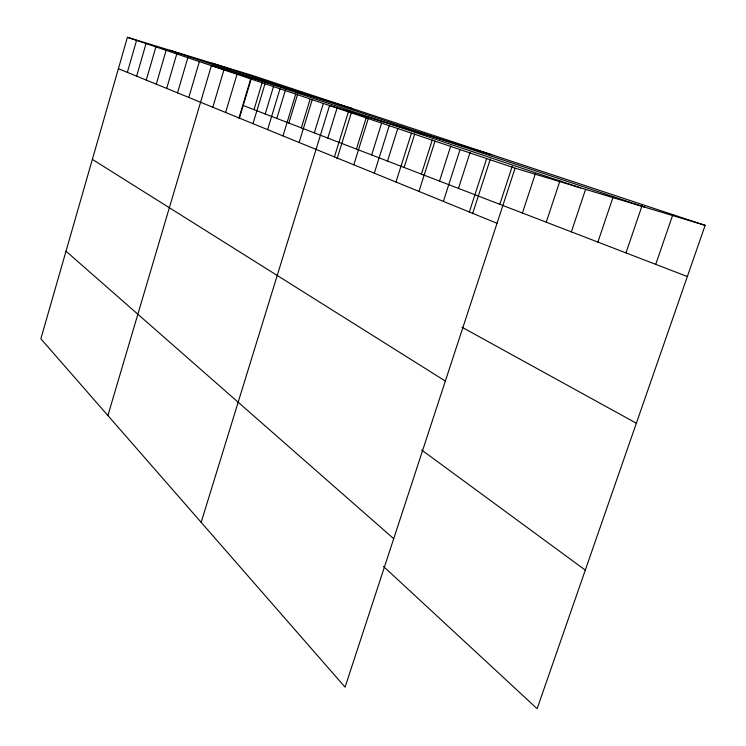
<?xml version="1.0" encoding="UTF-8"?>
<svg xmlns="http://www.w3.org/2000/svg" width="746" height="746" viewBox="0 0 746 746"><rect width="100%" height="100%" fill="white"/><g stroke="black" fill="none" stroke-linecap="round" stroke-linejoin="round"><path stroke-width="1.12" d="M705.138 225.339L252.241 75.402L127.417 37.3L40.862 338.787L345.072 687.15L515.094 168.158L705.138 225.339L537.129 708.7L383.453 566.382M127.352 72.362L136.565 40.387M136.639 76.148L146.048 43.585M146.272 80.083L155.895 46.914M156.287 84.167L166.125 50.364M166.694 88.42L176.765 53.954M177.529 92.84L187.833 57.694M188.803 97.446L199.369 61.582M107.89 415.55L211.388 65.639L352.634 108.636M212.815 107.256L223.921 69.872M225.618 112.478L237.014 74.292M239 117.943L250.703 78.908M239.298 118.586L251.243 78.75M254.022 109.653L262.247 82.321M252.987 123.649L265.017 83.748M265.212 113.961L273.623 86.154M267.637 129.636L280.011 88.802M276.813 118.437L285.438 90.005M282.995 135.903L295.724 94.108M288.851 123.062L297.663 94.117M301.337 127.874L310.056 99.377M299.118 142.486L312.229 99.684M314.308 132.872L323.279 103.685M201.159 522.34L329.573 105.531L491.754 154.692M327.792 138.066L336.987 108.319M334.432 156.902L348.382 111.881M337.061 158.823L351.618 111.909M356.429 149.097L366.127 118.008M353.809 164.819L368.244 118.586M371.648 154.954L381.644 123.09M374.296 173.184L389.235 125.673M387.519 161.071L397.823 128.405M395.977 182.033L411.447 133.17M404.09 167.449L414.711 133.963M421.397 174.116L432.307 139.894M418.963 191.414L435.011 141.125M439.506 181.082L450.761 145.983M443.376 201.383L460.04 149.573M458.454 188.384L470.092 152.352M469.346 211.985L486.681 158.562M472.563 213.748L490.336 159.047M499.811 204.311L512.25 166.293M522.414 213.02L535.302 173.93M546.231 222.187L559.948 180.886M571.352 231.866L585.582 189.381M597.891 242.086L613.025 197.27M625.978 252.903L642.073 205.682M655.734 264.364L672.845 214.643M212.125 63.158L645.281 207.323M169.706 50.206L580.733 187.908M127.417 37.3L515.094 168.158M243.224 105.494L687.336 276.533M118.4 68.707L497.032 223.287M461.979 327.224L636.347 423.234M92.373 159.383L445.343 381.057M421.667 449.997L585.293 570.112M66.012 251.197L393.702 538.696"/></g></svg>
